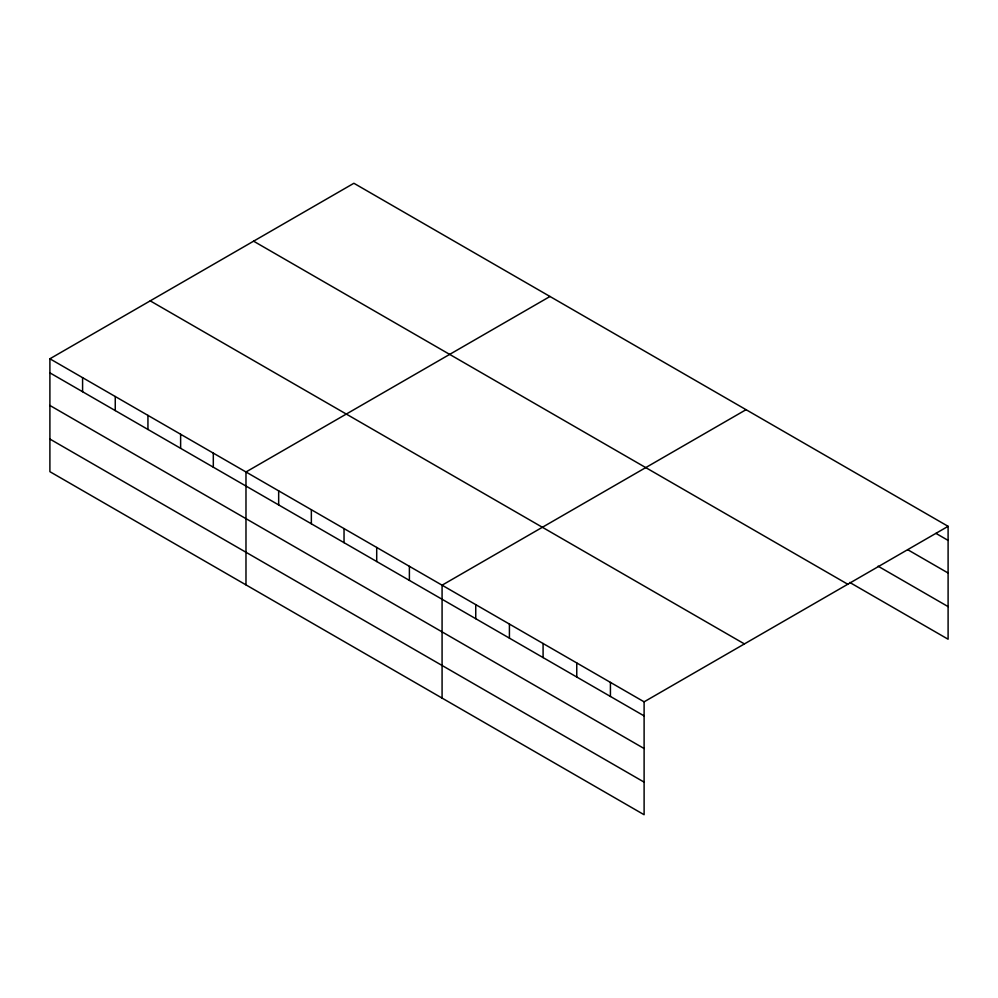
<?xml version="1.0" encoding="UTF-8"?>
<svg xmlns="http://www.w3.org/2000/svg" width="998" height="998" viewBox="0 0 998 998"><rect width="100%" height="100%" fill="white"/><g stroke="black" fill="none" stroke-linecap="round" stroke-linejoin="round"><path stroke-width="1.5" d="M644.109 748.525L644.109 701.831L49.9 358.781L49.9 471.68L644.109 814.73L644.109 748.525L49.9 405.462M849.785 582.458L948.1 639.219L948.1 526.32L353.891 183.27L49.9 358.781M549.985 296.481L245.982 471.979L245.982 584.89M746.067 409.679L442.077 585.19L442.077 698.089M644.109 701.831L948.1 526.32M935.974 533.394L948.1 540.392M907.693 549.686L948.1 573.014M878.065 566.178L948.1 606.609M253.579 241.179L847.776 584.242M150.224 300.86L744.421 643.922M49.9 372.853L644.109 715.903M49.9 439.058L644.109 782.12M610.427 682.395L610.427 696.467M576.757 662.959L576.757 677.031M543.087 643.51L543.087 657.582M509.417 624.074L509.417 638.146M475.747 604.638L475.747 618.71M409.392 566.328L409.392 580.399M376.708 547.453L376.708 561.525M344.036 528.591L344.036 542.663M311.351 509.716L311.351 523.8M278.667 490.854L278.667 504.926M213.31 453.117L213.31 467.189M180.626 434.255L180.626 448.327M147.941 415.38L147.941 429.452M115.257 396.518L115.257 410.59M82.585 377.643L82.585 391.715"/></g></svg>
